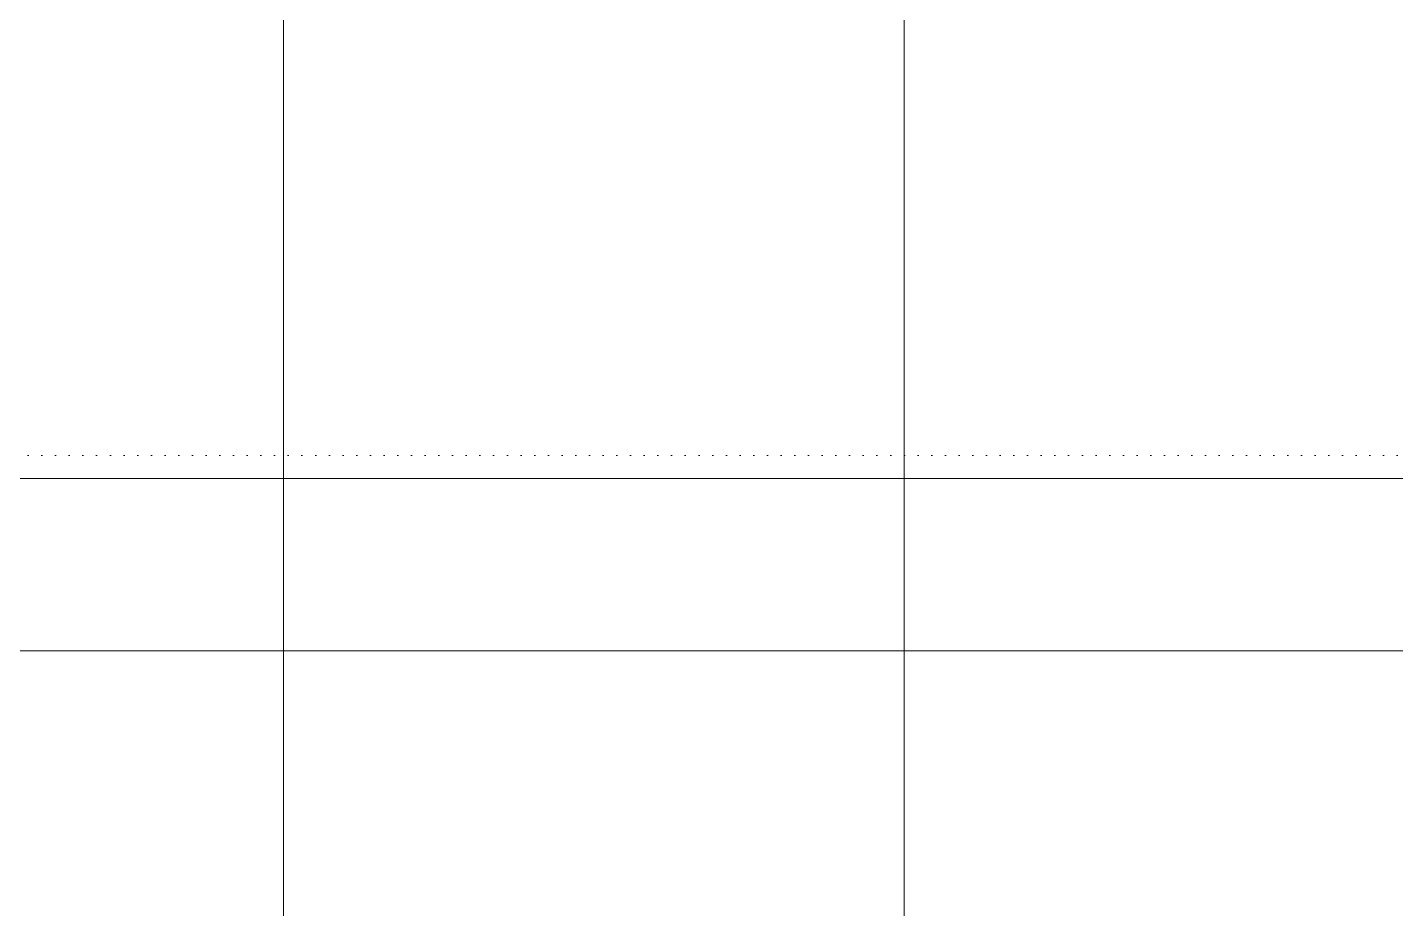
# Model space of a CAD drawing. Header units: millimetres. Extents: x 0 to 841000, y -242618 to -87908.
# Drawn here: x 301801 to 325611, y -160170 to -144827 of the extents above; entities that cross this region are included whole.
import ezdxf

# ---------------------------------------------------------------- set-up
doc = ezdxf.new("R2010")
doc.units = ezdxf.units.MM
doc.header["$LTSCALE"] = 250
doc.linetypes.add('DOT', pattern=[6.35, 0, -6.35])
doc.layers.add('CEN', color=1, linetype='Continuous', lineweight=9)

msp = doc.modelspace()

# ---------------------------------------------------------------- linework, layer by layer
at = {"layer": 'CEN'}
for p, q in [((306260.662, -131412.587), (306260.662, -213173.996)), ((317060.662, -131412.587), (317060.662, -213173.996)), ((279660.662, -152679.481), (380882.413, -152679.481)), ((279660.662, -155679.481), (380882.413, -155679.481))]:
    msp.add_line(p, q, dxfattribs=at)
at = {"layer": 'CEN', "color": 11, "linetype": 'DOT', "ltscale": 0.15}
msp.add_line((279660.662, -152279.481), (380882.413, -152279.481), dxfattribs=at)

doc.saveas('drawing.dxf')
